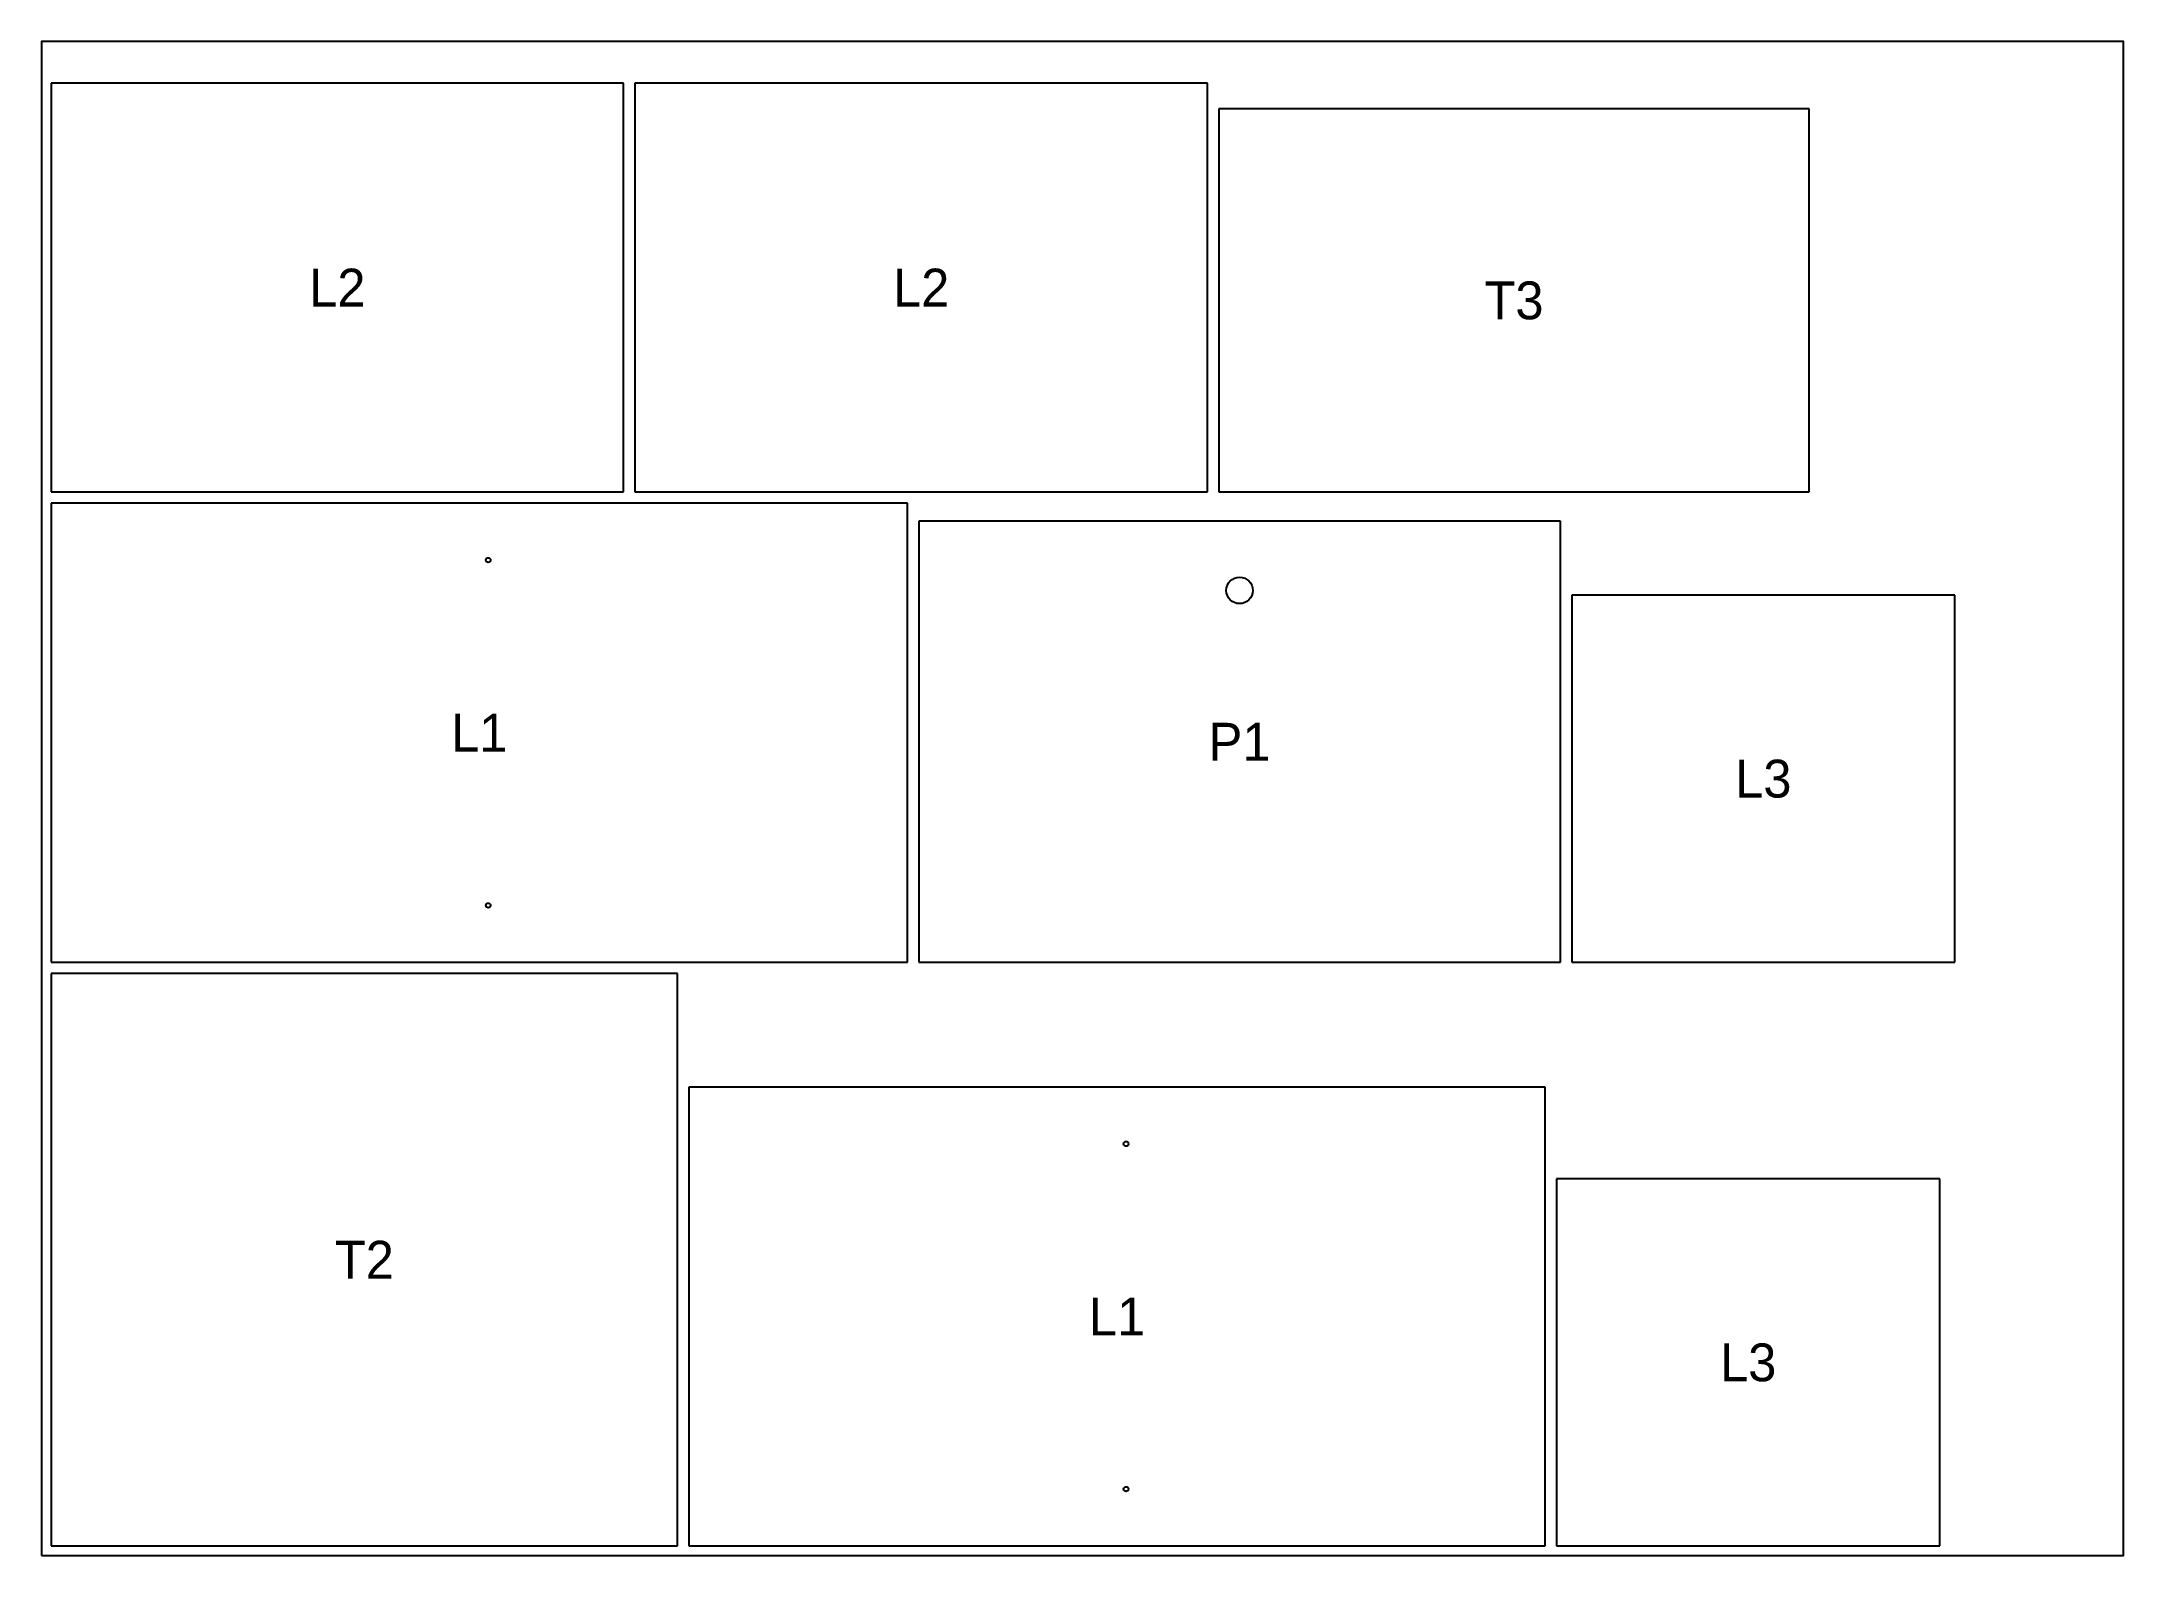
# Model space of a CAD drawing. Header units: millimetres. Extents: x 0 to 2200, y 0 to 1600.
import ezdxf
from ezdxf.enums import TextEntityAlignment as Align

# ---------------------------------------------------------------- set-up
doc = ezdxf.new("R2010")
doc.units = ezdxf.units.MM
for name, color, linetype in [('CHAPA', 9, 'CONTINUOUS'), ('CORTE_EXTERNO', 1, 'CONTINUOUS'), ('CORTE_INTERNO', 5, 'CONTINUOUS'), ('TEXTO_NAO_CORTAR', 8, 'CONTINUOUS')]:
    doc.layers.add(name, color=color, linetype=linetype)

msp = doc.modelspace()

# ---------------------------------------------------------------- linework, layer by layer
at = {"layer": 'CHAPA'}
msp.add_lwpolyline([(0, 0), (2200, 0), (2200, 1600), (0, 1600)], close=True, dxfattribs=at)
at = {"layer": 'CORTE_EXTERNO'}
for p, q in [((615, 1556), (10, 1556)), ((10, 1556), (10, 1124)), ((615, 1124), (615, 1556)), ((1232, 1556), (627, 1556)), ((627, 1556), (627, 1124)), ((1232, 1124), (1232, 1556)), ((1868, 1529), (1244, 1529)), ((1244, 1529), (1244, 1124)), ((1868, 1124), (1868, 1529)), ((10, 1124), (615, 1124)), ((627, 1124), (1232, 1124)), ((1244, 1124), (1868, 1124)), ((915, 1112), (10, 1112)), ((10, 1112), (10, 627)), ((915, 627), (915, 1112)), ((1605, 1093), (927, 1093)), ((927, 1093), (927, 627)), ((1605, 627), (1605, 1093)), ((2022, 1015), (1617, 1015)), ((1617, 1015), (1617, 627)), ((2022, 627), (2022, 1015)), ((10, 627), (915, 627)), ((927, 627), (1605, 627)), ((1617, 627), (2022, 627)), ((672, 615), (10, 615)), ((10, 615), (10, 10)), ((672, 10), (672, 615)), ((1589, 495), (684, 495)), ((684, 495), (684, 10)), ((1589, 10), (1589, 495)), ((2006, 398), (1601, 398)), ((1601, 398), (1601, 10)), ((2006, 10), (2006, 398)), ((10, 10), (672, 10)), ((684, 10), (1589, 10)), ((1601, 10), (2006, 10))]:
    msp.add_line(p, q, dxfattribs=at)
at = {"layer": 'CORTE_INTERNO'}
for centre, radius in [((472, 1052), 2.5), ((1266, 1020), 14), ((472, 687), 2.5), ((1146, 435), 2.5), ((1146, 70), 2.5)]:
    msp.add_circle(centre, radius, dxfattribs=at)

# ---------------------------------------------------------------- texts
at = {"layer": 'TEXTO_NAO_CORTAR'}
for s, p in [('L2', (312.5, 1340)), ('L2', (929.5, 1340)), ('T3', (1556, 1326.5)), ('L1', (462.5, 869.5)), ('P1', (1266, 860)), ('L3', (1819.5, 821)), ('T2', (341, 312.5)), ('L1', (1136.5, 252.5)), ('L3', (1803.5, 204))]:
    msp.add_text(s, height=40, dxfattribs=at).set_placement(p, align=Align.MIDDLE_CENTER)

doc.saveas('drawing.dxf')
